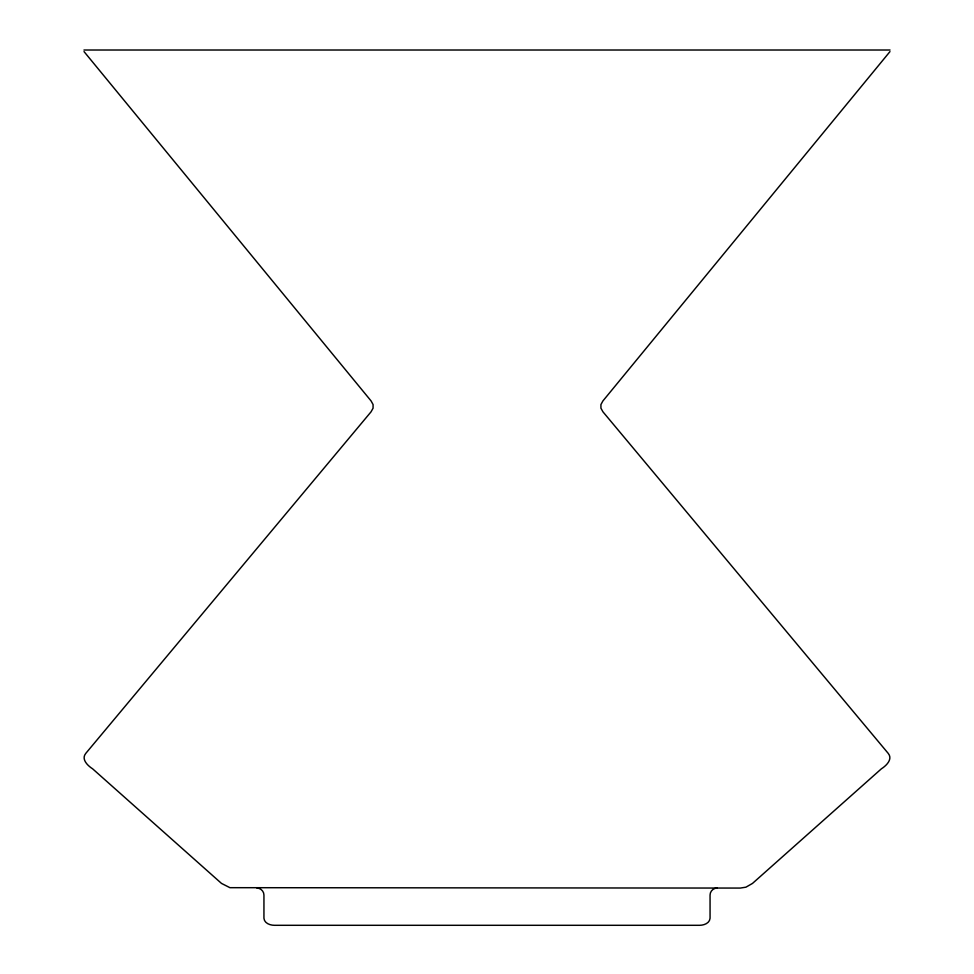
<?xml version="1.0" encoding="UTF-8"?>
<svg xmlns="http://www.w3.org/2000/svg" width="974" height="974" viewBox="0 0 974 974"><rect width="100%" height="100%" fill="white"/><g stroke="black" fill="none" stroke-linecap="round" stroke-linejoin="round"><path stroke-width="1.46" d="M889.968 51.598L602.906 400.947L600.921 404.575L600.934 408.203L602.943 411.819L888.215 753.377C893.097 759.27 886.145 765.795 881.397 768.803L752.5 883.418L745.914 887.18L740.264 888.069L229.925 887.679L221.5 883.418L92.603 768.803C87.855 765.795 80.903 759.27 85.785 753.377L371.057 411.819L373.066 408.203L373.079 404.575L371.094 400.947L84.032 51.598M717.059 888.069C713.321 888.032 710.022 891.332 710.058 895.069L710.058 918.299C709.644 923.267 703.898 925.3 699.588 925.3L274.412 925.3C270.102 925.3 264.356 923.267 263.942 918.299L263.942 895.069C263.978 891.332 260.679 888.032 256.941 888.069M83.959 50.015L890.041 50.015"/></g></svg>
